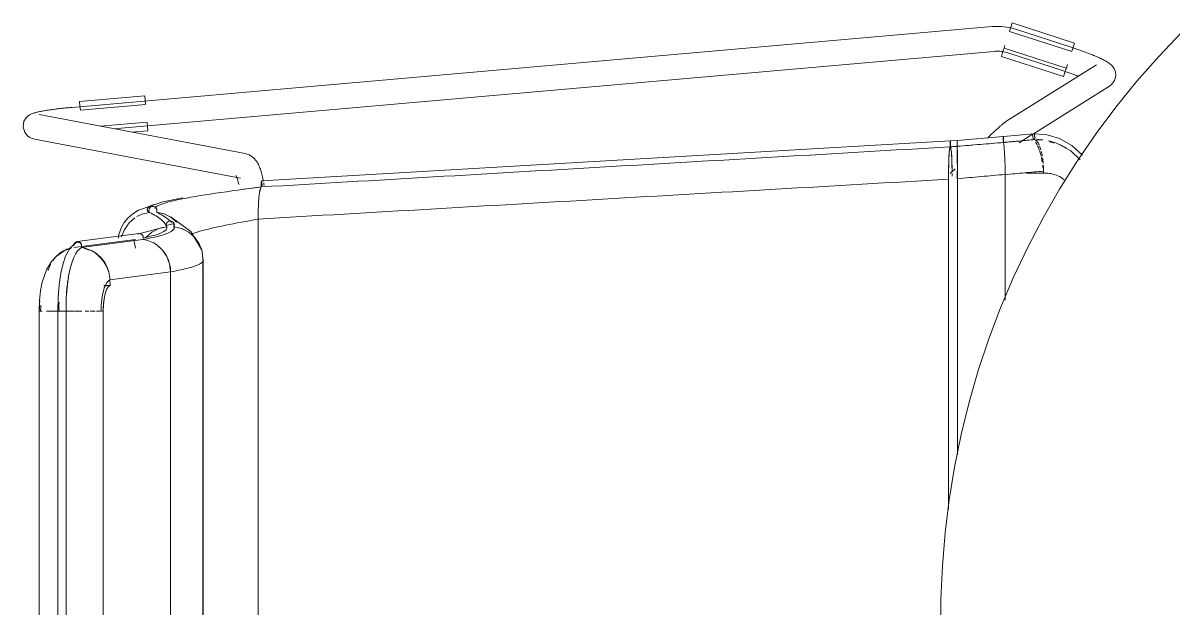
# Model space of a CAD drawing. Header units: millimetres. Extents: x 79795 to 317870, y -36033 to 97293.
# Drawn here: x 176995 to 177549, y 12310 to 12592 of the extents above; entities that cross this region are included whole.
import ezdxf

# ---------------------------------------------------------------- set-up
doc = ezdxf.new("R2010")
doc.units = ezdxf.units.MM
doc.header["$MEASUREMENT"] = 0
doc.layers.add('I-FURN', color=8, linetype='CONTINUOUS', lineweight=9)

msp = doc.modelspace()

# ---------------------------------------------------------------- linework, layer by layer
at = {"layer": 'I-FURN'}
for p, q in [((177470.86, 12589.89), (177471.49, 12591.84)), ((177471.49, 12591.84), (177501.5, 12582.15)), ((177461.81, 12590.12), (177018.49, 12551.18)), ((177461.86, 12590.13), (177461.81, 12590.13)), ((177463, 12590.21), (177461.86, 12590.13)), ((177464.14, 12590.23), (177463, 12590.21)), ((177465.28, 12590.22), (177464.14, 12590.23)), ((177466.42, 12590.16), (177465.28, 12590.22)), ((177467.56, 12590.05), (177466.42, 12590.16)), ((177468.69, 12589.9), (177467.56, 12590.05)), ((177469.82, 12589.7), (177468.69, 12589.9)), ((177470.93, 12589.46), (177469.82, 12589.7)), ((177470.19, 12587.8), (177500.19, 12578.11)), ((177470.22, 12587.91), (177470.86, 12589.89)), ((177472.04, 12589.17), (177470.93, 12589.46)), ((177473.13, 12588.84), (177472.04, 12589.17)), ((177499.94, 12580.13), (177473.13, 12588.84)), ((177553.18, 12587.34), (177542.14, 12575.76)), ((177467.61, 12579.82), (177467.99, 12580.99)), ((177500.4, 12579.98), (177499.94, 12580.13)), ((177500.87, 12580.2), (177500.23, 12578.23)), ((177501.5, 12582.15), (177500.87, 12580.2)), ((177038.36, 12540.88), (177462.86, 12578.17)), ((177462.86, 12578.17), (177463.52, 12578.22)), ((177463.52, 12578.22), (177464.18, 12578.23)), ((177464.18, 12578.23), (177464.84, 12578.23)), ((177464.84, 12578.23), (177465.5, 12578.19)), ((177465.5, 12578.19), (177466.16, 12578.13)), ((177466.16, 12578.13), (177466.82, 12578.04)), ((177466.27, 12575.68), (177466.9, 12577.64)), ((177466.27, 12575.68), (177496.28, 12565.99)), ((177466.82, 12578.04), (177467.47, 12577.93)), ((177466.9, 12577.64), (177467.54, 12579.61)), ((177467.47, 12577.93), (177468.12, 12577.79)), ((177497.59, 12570.04), (177467.58, 12579.73)), ((177468.12, 12577.79), (177468.76, 12577.62)), ((177468.76, 12577.62), (177469.39, 12577.43)), ((177469.39, 12577.43), (177469.42, 12577.42)), ((177469.42, 12577.42), (177496.23, 12568.71)), ((177501.14, 12579.73), (177500.4, 12579.98)), ((177501.87, 12579.49), (177501.14, 12579.73)), ((177502.61, 12579.24), (177501.87, 12579.49)), ((177503.33, 12578.99), (177502.61, 12579.24)), ((177504.06, 12578.73), (177503.33, 12578.99)), ((177504.77, 12578.48), (177504.06, 12578.73)), ((177505.48, 12578.23), (177504.77, 12578.48)), ((177506.18, 12577.97), (177505.48, 12578.23)), ((177506.87, 12577.72), (177506.18, 12577.97)), ((177507.54, 12577.46), (177506.87, 12577.72)), ((177508.21, 12577.21), (177507.54, 12577.46)), ((177508.86, 12576.95), (177508.21, 12577.21)), ((177509.5, 12576.7), (177508.86, 12576.95)), ((177510.13, 12576.45), (177509.5, 12576.7)), ((177510.74, 12576.2), (177510.13, 12576.45)), ((177511.34, 12575.96), (177510.74, 12576.2)), ((177511.91, 12575.71), (177511.34, 12575.96)), ((177512.48, 12575.47), (177511.91, 12575.71)), ((177513.02, 12575.23), (177512.48, 12575.47)), ((177513.55, 12574.99), (177513.02, 12575.23)), ((177514.06, 12574.76), (177513.55, 12574.99)), ((177514.55, 12574.52), (177514.06, 12574.76)), ((177515.02, 12574.29), (177514.55, 12574.52)), ((177542.14, 12575.76), (177531.57, 12563.75)), ((177512.09, 12571.64), (177468.51, 12544.33)), ((177497.55, 12569.92), (177496.91, 12567.95)), ((177497.62, 12570.13), (177498.16, 12571.8)), ((177515.48, 12574.06), (177515.02, 12574.29)), ((177515.92, 12573.83), (177515.48, 12574.06)), ((177516.34, 12573.6), (177515.92, 12573.83)), ((177516.76, 12573.37), (177516.34, 12573.6)), ((177517.16, 12573.14), (177516.76, 12573.37)), ((177517.55, 12572.9), (177517.16, 12573.14)), ((177517.93, 12572.64), (177517.55, 12572.9)), ((177518.32, 12572.36), (177517.93, 12572.64)), ((177518.73, 12572.05), (177518.32, 12572.36)), ((177519.15, 12571.68), (177518.73, 12572.05)), ((177519.62, 12571.22), (177519.15, 12571.68)), ((177520.14, 12570.59), (177519.62, 12571.22)), ((177520.7, 12569.68), (177520.14, 12570.59)), ((177521.23, 12568.29), (177520.7, 12569.68)), ((177496.56, 12568.61), (177496.23, 12568.71)), ((177496.91, 12567.95), (177496.28, 12565.99)), ((177497.25, 12568.38), (177496.56, 12568.61)), ((177497.94, 12568.15), (177497.25, 12568.38)), ((177498.63, 12567.92), (177497.94, 12568.15)), ((177499.31, 12567.68), (177498.63, 12567.92)), ((177499.98, 12567.45), (177499.31, 12567.68)), ((177500.65, 12567.21), (177499.98, 12567.45)), ((177501.3, 12566.98), (177500.65, 12567.21)), ((177501.95, 12566.74), (177501.3, 12566.98)), ((177502.59, 12566.51), (177501.95, 12566.74)), ((177503.21, 12566.27), (177502.59, 12566.51)), ((177519.59, 12562.36), (177520.81, 12564.09)), ((177520.81, 12564.09), (177521.4, 12566.32)), ((177521.4, 12566.32), (177521.23, 12568.29)), ((177531.57, 12563.75), (177521.49, 12551.32)), ((177481.7, 12538.43), (177518.47, 12561.47)), ((177519.59, 12562.36), (177518.47, 12561.47)), ((177022.09, 12553.99), (177053.5, 12556.75)), ((177022.27, 12551.95), (177022.09, 12553.99)), ((177022.46, 12549.76), (177053.88, 12552.52)), ((177053.5, 12556.75), (177053.68, 12554.71)), ((177053.68, 12554.71), (177053.86, 12552.64)), ((176996.33, 12546.21), (176997.24, 12547.06)), ((176997.24, 12547.06), (176997.95, 12547.54)), ((176997.95, 12547.54), (176998.51, 12547.85)), ((176998.51, 12547.85), (176998.98, 12548.06)), ((176998.98, 12548.06), (176999.41, 12548.23)), ((176999.41, 12548.23), (176999.81, 12548.37)), ((176999.81, 12548.37), (177000.21, 12548.5)), ((177000.21, 12548.5), (177000.6, 12548.61)), ((177000.6, 12548.61), (177001.01, 12548.72)), ((177001.01, 12548.72), (177001.42, 12548.82)), ((177001.42, 12548.82), (177001.85, 12548.92)), ((177001.85, 12548.92), (177002.29, 12549.02)), ((177002.29, 12549.02), (177002.75, 12549.12)), ((177101.93, 12528.88), (177002.64, 12547.7)), ((177002.75, 12549.12), (177003.23, 12549.21)), ((177003.23, 12549.21), (177003.72, 12549.31)), ((177003.72, 12549.31), (177004.24, 12549.4)), ((177004.24, 12549.4), (177004.77, 12549.5)), ((177004.77, 12549.5), (177005.32, 12549.59)), ((177005.32, 12549.59), (177005.89, 12549.68)), ((177005.89, 12549.68), (177006.48, 12549.77)), ((177006.48, 12549.77), (177007.08, 12549.87)), ((177007.08, 12549.87), (177007.7, 12549.96)), ((177007.7, 12549.96), (177008.33, 12550.05)), ((177008.33, 12550.05), (177008.98, 12550.13)), ((177008.98, 12550.13), (177009.65, 12550.22)), ((177009.65, 12550.22), (177010.32, 12550.31)), ((177010.32, 12550.31), (177011.01, 12550.4)), ((177011.01, 12550.4), (177011.71, 12550.48)), ((177011.71, 12550.48), (177012.42, 12550.56)), ((177012.42, 12550.56), (177013.13, 12550.64)), ((177013.13, 12550.64), (177013.86, 12550.72)), ((177013.86, 12550.72), (177014.59, 12550.8)), ((177014.59, 12550.8), (177015.33, 12550.88)), ((177015.33, 12550.88), (177016.08, 12550.95)), ((177016.08, 12550.95), (177016.83, 12551.02)), ((177016.83, 12551.02), (177017.58, 12551.09)), ((177017.58, 12551.09), (177018.33, 12551.16)), ((177018.33, 12551.16), (177018.49, 12551.18)), ((177022.45, 12549.88), (177022.27, 12551.95)), ((177521.49, 12551.32), (177511.91, 12538.51)), ((176994.81, 12541.79), (176995.29, 12544.55)), ((176995.64, 12539.04), (176994.81, 12541.79)), ((176995.29, 12544.55), (176996.33, 12546.21)), ((177054.62, 12544.07), (177032.01, 12542.09)), ((177054.63, 12543.95), (177054.81, 12541.88)), ((177054.81, 12541.88), (177054.99, 12539.84)), ((177464.72, 12541.21), (177464.37, 12540.89)), ((177465.06, 12541.51), (177464.72, 12541.21)), ((177465.38, 12541.8), (177465.06, 12541.51)), ((177465.69, 12542.07), (177465.38, 12541.8)), ((177465.99, 12542.33), (177465.69, 12542.07)), ((177466.26, 12542.57), (177465.99, 12542.33)), ((177466.53, 12542.8), (177466.26, 12542.57)), ((177466.78, 12543.01), (177466.53, 12542.8)), ((177467.02, 12543.22), (177466.78, 12543.01)), ((177467.25, 12543.41), (177467.02, 12543.22)), ((177467.48, 12543.59), (177467.25, 12543.41)), ((177467.7, 12543.76), (177467.48, 12543.59)), ((177467.93, 12543.93), (177467.7, 12543.76)), ((177468.19, 12544.12), (177467.93, 12543.93)), ((177468.51, 12544.33), (177468.19, 12544.12)), ((176995.64, 12539.04), (176996.97, 12537.47)), ((176996.97, 12537.47), (176998.05, 12536.72)), ((176998.05, 12536.72), (176998.85, 12536.34)), ((176998.85, 12536.34), (176999.47, 12536.13)), ((176999.47, 12536.13), (176999.99, 12535.99)), ((176999.99, 12535.99), (177000.4, 12535.91)), ((177000.4, 12535.91), (177099.69, 12517.09)), ((177047.09, 12539.15), (177054.99, 12539.84)), ((177467.24, 12537.08), (177445.04, 12535.25)), ((177460.2, 12537.05), (177459.73, 12536.61)), ((177460.67, 12537.48), (177460.2, 12537.05)), ((177461.12, 12537.91), (177460.67, 12537.48)), ((177461.56, 12538.32), (177461.12, 12537.91)), ((177462, 12538.72), (177461.56, 12538.32)), ((177462.42, 12539.12), (177462, 12538.72)), ((177462.84, 12539.5), (177462.42, 12539.12)), ((177463.24, 12539.86), (177462.84, 12539.5)), ((177463.63, 12540.22), (177463.24, 12539.86)), ((177464.01, 12540.56), (177463.63, 12540.22)), ((177464.37, 12540.89), (177464.01, 12540.56)), ((177467.16, 12536.16), (177467.14, 12535.7)), ((177467.14, 12535.7), (177467.16, 12536.15)), ((177467.14, 12535.7), (177467.14, 12535.21)), ((177467.14, 12535.21), (177467.14, 12535.7)), ((177467.17, 12536.54), (177467.16, 12536.16)), ((177467.16, 12536.15), (177467.17, 12536.53)), ((177467.19, 12536.83), (177467.17, 12536.54)), ((177467.17, 12536.53), (177467.19, 12536.83)), ((177467.22, 12537.02), (177467.19, 12536.83)), ((177467.19, 12536.83), (177467.22, 12537.01)), ((177467.24, 12537.08), (177467.22, 12537.02)), ((177467.22, 12537.01), (177467.24, 12537.08)), ((177481.73, 12538.5), (177467.24, 12537.08)), ((177467.27, 12537.01), (177467.24, 12537.08)), ((177467.24, 12537.08), (177467.27, 12537.01)), ((177467.29, 12536.82), (177467.27, 12537.01)), ((177467.31, 12536.53), (177467.29, 12536.82)), ((177467.29, 12536.82), (177467.31, 12536.52)), ((177467.33, 12536.14), (177467.31, 12536.53)), ((177467.31, 12536.52), (177467.33, 12536.14)), ((177467.34, 12535.69), (177467.33, 12536.14)), ((177467.33, 12536.14), (177467.34, 12535.69)), ((177467.35, 12535.2), (177467.34, 12535.69)), ((177467.34, 12535.69), (177467.35, 12535.2)), ((177474.88, 12534.16), (177481.33, 12538.2)), ((177480.84, 12538.38), (177487.75, 12538.1)), ((177487.75, 12538.1), (177494.27, 12536.22)), ((177494.27, 12536.22), (177500.28, 12532.83)), ((177511.91, 12538.51), (177502.86, 12525.32)), ((177441.68, 12534.98), (177109.77, 12515.69)), ((177441.37, 12531.26), (177441.18, 12529.51)), ((177441.58, 12532.14), (177441.37, 12531.26)), ((177441.58, 12533.6), (177441.57, 12533.11)), ((177441.57, 12533.11), (177441.57, 12532.61)), ((177441.57, 12532.61), (177441.58, 12532.14)), ((177441.59, 12534.05), (177441.58, 12533.6)), ((177441.61, 12534.43), (177441.59, 12534.05)), ((177441.63, 12534.73), (177441.61, 12534.43)), ((177441.66, 12534.91), (177441.63, 12534.73)), ((177441.68, 12534.98), (177441.66, 12534.91)), ((177441.68, 12534.98), (177445.04, 12535.25)), ((177441.71, 12534.91), (177441.68, 12534.98)), ((177441.74, 12534.72), (177441.71, 12534.91)), ((177441.76, 12534.43), (177441.74, 12534.72)), ((177441.78, 12534.04), (177441.76, 12534.43)), ((177441.79, 12533.59), (177441.78, 12534.04)), ((177441.78, 12532.14), (177441.79, 12532.61)), ((177441.99, 12531.24), (177441.78, 12532.14)), ((177441.79, 12533.1), (177441.79, 12533.59)), ((177441.79, 12532.61), (177441.79, 12533.1)), ((177442.18, 12529.48), (177441.99, 12531.24)), ((177445.01, 12529.76), (177445.02, 12531.51)), ((177445.02, 12531.51), (177445.01, 12529.76)), ((177445.03, 12533.86), (177445.04, 12534.32)), ((177445.04, 12534.32), (177445.03, 12533.87)), ((177445.03, 12533.87), (177445.03, 12533.38)), ((177445.03, 12533.37), (177445.03, 12533.86)), ((177445.03, 12533.38), (177445.03, 12532.88)), ((177445.03, 12532.88), (177445.03, 12533.37)), ((177445.04, 12532.41), (177445.03, 12532.88)), ((177445.03, 12532.88), (177445.04, 12532.41)), ((177445.04, 12535.18), (177445.04, 12535.25)), ((177445.04, 12535.25), (177445.04, 12535.18)), ((177445.04, 12535.19), (177445.04, 12535.25)), ((177445.04, 12535.25), (177445.04, 12535.19)), ((177445.04, 12534.32), (177445.04, 12534.7)), ((177445.04, 12534.7), (177445.04, 12534.32)), ((177445.05, 12535), (177445.05, 12534.7)), ((177445.05, 12534.71), (177445.05, 12535)), ((177445.05, 12534.33), (177445.05, 12534.71)), ((177445.05, 12534.7), (177445.05, 12534.32)), ((177445.05, 12533.87), (177445.05, 12534.33)), ((177445.05, 12534.32), (177445.05, 12533.87)), ((177445.05, 12533.87), (177445.05, 12533.38)), ((177445.05, 12533.38), (177445.05, 12533.87)), ((177445.05, 12533.38), (177445.05, 12532.88)), ((177445.05, 12532.89), (177445.05, 12533.38)), ((177445.05, 12532.42), (177445.05, 12532.89)), ((177445.05, 12532.88), (177445.05, 12532.41)), ((177445.06, 12531.53), (177445.05, 12532.42)), ((177445.05, 12532.41), (177445.06, 12531.53)), ((177445.06, 12531.53), (177445.08, 12529.78)), ((177445.08, 12529.78), (177445.06, 12531.53)), ((177467.14, 12534.72), (177467.15, 12534.24)), ((177467.15, 12534.24), (177467.14, 12534.71)), ((177467.34, 12534.7), (177467.35, 12535.2)), ((177467.35, 12535.2), (177467.34, 12534.7)), ((177467.34, 12534.23), (177467.34, 12534.7)), ((177467.34, 12534.7), (177467.34, 12534.23)), ((177467.53, 12533.34), (177467.34, 12534.23)), ((177467.34, 12534.23), (177467.53, 12533.34)), ((177467.71, 12531.6), (177467.53, 12533.34)), ((177467.53, 12533.34), (177467.71, 12531.62)), ((177467.71, 12531.61), (177467.86, 12529.17)), ((177467.86, 12529.13), (177467.71, 12531.6)), ((177493.87, 12533.51), (177499.7, 12530.15)), ((177499.7, 12530.15), (177504.21, 12525.84)), ((177500.28, 12532.83), (177505.43, 12528.09)), ((177101.93, 12528.88), (177102.91, 12528.62)), ((177102.91, 12528.62), (177103.81, 12528.26)), ((177103.81, 12528.26), (177104.6, 12527.82)), ((177104.6, 12527.82), (177105.29, 12527.34)), ((177105.29, 12527.34), (177105.88, 12526.83)), ((177105.88, 12526.83), (177106.4, 12526.31)), ((177106.4, 12526.31), (177106.86, 12525.78)), ((177106.86, 12525.78), (177107.26, 12525.25)), ((177107.26, 12525.25), (177107.62, 12524.71)), ((177107.62, 12524.71), (177107.94, 12524.17)), ((177441.02, 12527), (177440.89, 12523.87)), ((177441.18, 12529.51), (177441.02, 12527)), ((177442.35, 12526.99), (177442.18, 12529.48)), ((177442.47, 12523.87), (177442.35, 12526.99)), ((177444.99, 12527.26), (177445.01, 12529.76)), ((177445.01, 12529.76), (177444.99, 12527.26)), ((177444.99, 12524.14), (177444.99, 12527.26)), ((177444.99, 12527.26), (177444.99, 12524.14)), ((177445.08, 12529.78), (177445.09, 12527.28)), ((177445.09, 12527.28), (177445.08, 12529.78)), ((177445.1, 12524.15), (177445.09, 12527.28)), ((177445.09, 12527.27), (177445.1, 12524.15)), ((177467.97, 12526.03), (177467.86, 12529.13)), ((177467.86, 12529.13), (177467.97, 12526.09)), ((177468.05, 12522.59), (177467.97, 12526.03)), ((177467.97, 12526.03), (177468.05, 12522.59)), ((177502.86, 12525.32), (177494.34, 12511.77)), ((177107.94, 12524.17), (177108.23, 12523.64)), ((177108.23, 12523.64), (177108.5, 12523.08)), ((177108.5, 12523.08), (177108.75, 12522.52)), ((177108.75, 12522.52), (177108.99, 12521.95)), ((177108.99, 12521.95), (177109.21, 12521.37)), ((177109.21, 12521.37), (177109.42, 12520.78)), ((177109.42, 12520.78), (177109.61, 12520.17)), ((177109.61, 12520.17), (177109.79, 12519.56)), ((177109.79, 12519.56), (177109.96, 12518.93)), ((177440.82, 12520.31), (177440.79, 12516.53)), ((177440.89, 12523.87), (177440.82, 12520.31)), ((177443.96, 12521.49), (177441.67, 12519.28)), ((177442.55, 12520.32), (177442.47, 12523.87)), ((177442.57, 12518.06), (177442.56, 12519.3)), ((177444.98, 12516.8), (177444.98, 12520.58)), ((177444.98, 12520.58), (177444.98, 12516.8)), ((177445.1, 12520.58), (177445.1, 12524.15)), ((177445.1, 12524.14), (177445.1, 12520.58)), ((177445.1, 12520.58), (177445.11, 12516.79)), ((177445.11, 12516.79), (177445.1, 12520.58)), ((177468.05, 12522.5), (177468.07, 12518.85)), ((177468.07, 12518.73), (177468.05, 12522.49)), ((177487.87, 12519.44), (177478.11, 12519.44)), ((177486.63, 12520.43), (177486.63, 12519.38)), ((177097.46, 12518.31), (177097.48, 12518.29)), ((177097.48, 12518.29), (177097.52, 12518.21)), ((177097.52, 12518.21), (177097.57, 12518.13)), ((177097.57, 12518.13), (177097.64, 12517.97)), ((177097.64, 12517.97), (177097.73, 12517.78)), ((177097.73, 12517.78), (177097.83, 12517.55)), ((177097.83, 12517.55), (177097.93, 12517.28)), ((177097.93, 12517.28), (177098.03, 12516.98)), ((177098.03, 12516.98), (177098.14, 12516.64)), ((177098.14, 12516.64), (177098.25, 12516.27)), ((177098.25, 12516.27), (177098.36, 12515.88)), ((177098.36, 12515.88), (177098.46, 12515.46)), ((177098.46, 12515.46), (177098.57, 12515.01)), ((177098.57, 12515.01), (177098.67, 12514.54)), ((177098.67, 12514.54), (177098.77, 12514.05)), ((177109.56, 12513.79), (177109.57, 12514.29)), ((177109.57, 12514.28), (177109.56, 12513.79)), ((177109.56, 12513.79), (177109.57, 12513.29)), ((177109.57, 12513.3), (177109.56, 12513.79)), ((177109.59, 12514.74), (177109.57, 12514.28)), ((177109.57, 12514.29), (177109.59, 12514.74)), ((177109.59, 12514.74), (177109.63, 12515.13)), ((177109.63, 12515.12), (177109.59, 12514.74)), ((177109.63, 12515.13), (177109.67, 12515.43)), ((177109.67, 12515.42), (177109.63, 12515.12)), ((177109.72, 12515.62), (177109.67, 12515.42)), ((177109.67, 12515.43), (177109.72, 12515.62)), ((177109.77, 12515.69), (177109.72, 12515.62)), ((177109.72, 12515.62), (177109.77, 12515.69)), ((177109.83, 12515.63), (177109.77, 12515.69)), ((177109.77, 12515.69), (177109.83, 12515.63)), ((177109.88, 12515.44), (177109.83, 12515.63)), ((177109.83, 12515.63), (177109.88, 12515.45)), ((177109.88, 12515.45), (177109.92, 12515.16)), ((177109.92, 12515.15), (177109.88, 12515.44)), ((177109.92, 12515.16), (177109.96, 12514.78)), ((177109.96, 12514.77), (177109.92, 12515.15)), ((177109.96, 12518.93), (177110.13, 12518.28)), ((177109.96, 12514.78), (177109.98, 12514.33)), ((177109.98, 12514.32), (177109.96, 12514.77)), ((177109.98, 12514.33), (177109.99, 12513.83)), ((177109.99, 12513.83), (177109.98, 12514.32)), ((177109.98, 12513.33), (177109.99, 12513.83)), ((177109.99, 12513.83), (177109.99, 12513.33)), ((177110.13, 12518.28), (177110.28, 12517.63)), ((177110.28, 12517.63), (177110.42, 12516.96)), ((177110.42, 12516.96), (177110.56, 12516.28)), ((177110.56, 12516.28), (177110.68, 12515.59)), ((177110.8, 12514.88), (177110.91, 12514.17)), ((177110.91, 12514.17), (177111.01, 12513.44)), ((177440.79, 12516.53), (177440.79, 12357.43)), ((177440.79, 12357.43), (177440.79, 12516.53)), ((177445.11, 12516.79), (177445.11, 12383.79)), ((177445.11, 12383.79), (177445.11, 12516.79)), ((177468.07, 12458.25), (177468.07, 12518.73)), ((177468.07, 12518.73), (177468.07, 12458.25)), ((177108.51, 12507.71), (177108.82, 12510.18)), ((177108.82, 12510.17), (177108.51, 12507.68)), ((177109.18, 12511.92), (177108.82, 12510.17)), ((177108.82, 12510.18), (177109.19, 12511.92)), ((177109.59, 12512.82), (177109.18, 12511.92)), ((177109.19, 12511.92), (177109.59, 12512.82)), ((177109.59, 12512.82), (177109.57, 12513.3)), ((177109.57, 12513.29), (177109.59, 12512.82)), ((177494.34, 12511.77), (177486.37, 12497.9)), ((177062.2, 12505.68), (177050.48, 12501.69)), ((177055.75, 12502.5), (177055.56, 12502.04)), ((177055.56, 12502.04), (177055.75, 12502.49)), ((177055.75, 12502.49), (177056.06, 12502.88)), ((177056.06, 12502.88), (177055.75, 12502.5)), ((177056.06, 12502.88), (177056.45, 12503.18)), ((177056.45, 12503.18), (177056.06, 12502.88)), ((177056.45, 12503.18), (177056.91, 12503.38)), ((177056.91, 12503.38), (177056.45, 12503.18)), ((177056.91, 12503.38), (177057.39, 12503.45)), ((177057.39, 12503.45), (177056.91, 12503.38)), ((177057.39, 12503.45), (177057.88, 12503.39)), ((177057.88, 12503.39), (177057.39, 12503.45)), ((177057.88, 12503.39), (177058.34, 12503.21)), ((177058.34, 12503.21), (177057.88, 12503.39)), ((177058.34, 12503.21), (177058.74, 12502.92)), ((177058.74, 12502.92), (177058.34, 12503.21)), ((177058.74, 12502.92), (177059.06, 12502.54)), ((177059.06, 12502.54), (177058.74, 12502.92)), ((177059.06, 12502.54), (177059.26, 12502.09)), ((177059.27, 12502.09), (177059.06, 12502.54)), ((177071.86, 12507.58), (177062.2, 12505.68)), ((177108.27, 12504.58), (177108.11, 12501.04)), ((177108.12, 12501.11), (177108.27, 12504.58)), ((177108.51, 12507.68), (177108.27, 12504.58)), ((177108.27, 12504.63), (177108.51, 12507.68)), ((177045.41, 12497.88), (177043.64, 12495.72)), ((177047.66, 12499.88), (177045.41, 12497.88)), ((177048.74, 12497.93), (177045.91, 12495.45)), ((177050.48, 12501.69), (177047.66, 12499.88)), ((177052.06, 12499.67), (177049.64, 12498.51)), ((177055.69, 12500.58), (177052.06, 12499.67)), ((177055.48, 12501.54), (177055.56, 12502.04)), ((177055.56, 12502.04), (177055.48, 12501.55)), ((177055.48, 12501.55), (177055.52, 12501.05)), ((177055.52, 12501.05), (177055.48, 12501.54)), ((177055.69, 12500.58), (177055.52, 12501.05)), ((177055.52, 12501.05), (177055.69, 12500.58)), ((177059.32, 12501.1), (177059.17, 12500.63)), ((177059.17, 12500.63), (177059.33, 12501.1)), ((177059.17, 12500.63), (177062.79, 12499.84)), ((177062.79, 12499.84), (177059.17, 12500.63)), ((177059.26, 12502.09), (177059.35, 12501.6)), ((177059.36, 12501.6), (177059.27, 12502.09)), ((177059.35, 12501.6), (177059.32, 12501.1)), ((177059.33, 12501.1), (177059.36, 12501.6)), ((177062.79, 12499.84), (177066.11, 12498.19)), ((177066.11, 12498.2), (177062.79, 12499.84)), ((177066.19, 12498.25), (177064.44, 12499.14)), ((177068.95, 12495.8), (177066.11, 12498.2)), ((177066.11, 12498.19), (177068.95, 12495.8)), ((177075.73, 12491.27), (177066.19, 12498.25)), ((177108.11, 12501.04), (177108.06, 12497.27)), ((177108.06, 12497.35), (177108.12, 12501.04)), ((177108.06, 12497.27), (177108.06, 12113.87)), ((177108.06, 12113.87), (177108.06, 12497.27)), ((177486.37, 12497.9), (177478.96, 12483.72)), ((177042.29, 12493.44), (177041, 12489.84)), ((177043.64, 12495.72), (177042.29, 12493.44)), ((177043.74, 12492.37), (177042.34, 12488.85)), ((177045.91, 12495.45), (177043.74, 12492.37)), ((177050.59, 12490.29), (177062.21, 12493.26)), ((177060.34, 12492.73), (177056.95, 12490.97)), ((177064.06, 12493.62), (177060.34, 12492.73)), ((177062.21, 12493.26), (177064.08, 12493.59)), ((177067.66, 12495.13), (177063.77, 12494.3)), ((177063.94, 12495.08), (177063.86, 12494.59)), ((177063.86, 12494.58), (177063.94, 12495.07)), ((177063.86, 12494.59), (177063.89, 12494.09)), ((177063.9, 12494.09), (177063.86, 12494.58)), ((177063.89, 12494.09), (177064.06, 12493.62)), ((177064.06, 12493.62), (177063.9, 12494.09)), ((177064.14, 12495.53), (177063.94, 12495.08)), ((177063.94, 12495.07), (177064.14, 12495.52)), ((177064.14, 12495.52), (177064.46, 12495.91)), ((177064.46, 12495.91), (177064.14, 12495.53)), ((177064.46, 12495.91), (177064.86, 12496.2)), ((177064.86, 12496.2), (177064.46, 12495.91)), ((177064.86, 12496.2), (177065.32, 12496.39)), ((177065.32, 12496.39), (177064.86, 12496.2)), ((177065.32, 12496.39), (177065.81, 12496.46)), ((177065.81, 12496.46), (177065.32, 12496.39)), ((177065.81, 12496.46), (177066.3, 12496.39)), ((177066.3, 12496.39), (177065.81, 12496.46)), ((177066.3, 12496.39), (177066.76, 12496.2)), ((177066.76, 12496.2), (177066.3, 12496.39)), ((177066.76, 12496.2), (177067.16, 12495.91)), ((177067.17, 12495.91), (177066.76, 12496.2)), ((177067.16, 12495.91), (177067.48, 12495.52)), ((177067.48, 12495.53), (177067.17, 12495.91)), ((177067.68, 12495.08), (177067.48, 12495.53)), ((177067.48, 12495.52), (177067.68, 12495.07)), ((177067.58, 12492.55), (177067.53, 12495.43)), ((177067.72, 12494.09), (177067.56, 12493.62)), ((177067.56, 12493.62), (177067.73, 12494.09)), ((177071.28, 12492.73), (177067.56, 12493.62)), ((177067.76, 12494.59), (177067.68, 12495.08)), ((177067.68, 12495.07), (177067.76, 12494.58)), ((177067.76, 12494.58), (177067.72, 12494.09)), ((177067.73, 12494.09), (177067.76, 12494.59)), ((177071.27, 12492.72), (177074.67, 12490.97)), ((177074.67, 12490.97), (177071.28, 12492.73)), ((177017.5, 12483.55), (177020.4, 12486.1)), ((177049.03, 12487.46), (177019.34, 12483.61)), ((177050.67, 12490.31), (177020.9, 12486.45)), ((177022.88, 12483.63), (177052.58, 12487.48)), ((177041, 12489.84), (177040.77, 12488.07)), ((177048.25, 12487.33), (177049.05, 12483.26)), ((177050.44, 12490.26), (177050, 12490.07)), ((177050.91, 12490.32), (177050.44, 12490.26)), ((177051.38, 12490.25), (177050.91, 12490.32)), ((177051.82, 12490.07), (177051.38, 12490.25)), ((177052.2, 12489.77), (177051.82, 12490.07)), ((177052.5, 12489.39), (177052.2, 12489.77)), ((177052.69, 12488.94), (177052.5, 12489.39)), ((177052.77, 12488.44), (177052.69, 12488.94)), ((177052.74, 12487.95), (177052.77, 12488.44)), ((177056.95, 12490.97), (177054.07, 12488.46)), ((177074.67, 12490.97), (177077.54, 12488.46)), ((177077.55, 12488.46), (177074.67, 12490.97)), ((177080.84, 12482.62), (177075.73, 12491.27)), ((177077.54, 12488.46), (177079.71, 12485.32)), ((177079.72, 12485.33), (177077.55, 12488.46)), ((177010.81, 12479.29), (177014.71, 12481.97)), ((177014.71, 12481.97), (177014.9, 12482.07)), ((177015.31, 12479.43), (177017.5, 12483.55)), ((177020.53, 12483.77), (177025.3, 12484.38)), ((177062.08, 12482.36), (177059.34, 12484.85)), ((177064.16, 12479.25), (177062.08, 12482.36)), ((177080.91, 12482.47), (177079.54, 12485.64)), ((177079.71, 12485.32), (177081.08, 12481.76)), ((177081.08, 12481.76), (177079.72, 12485.33)), ((177081.71, 12477.43), (177080.91, 12482.47)), ((177081.08, 12481.76), (177081.55, 12477.97)), ((177081.55, 12477.97), (177081.08, 12481.76)), ((177478.96, 12483.72), (177472.12, 12469.26)), ((177006.12, 12472.94), (177008.52, 12476.82)), ((177008.52, 12476.82), (177010.81, 12479.29)), ((177013.05, 12471.28), (177014.15, 12475.97)), ((177014.15, 12475.97), (177015.31, 12479.43)), ((177018.85, 12477.67), (177017.76, 12474.23)), ((177065.48, 12475.7), (177064.16, 12479.25)), ((177065.96, 12471.93), (177065.48, 12475.7)), ((177081.55, 12477.97), (177081.55, 12133.18)), ((177081.55, 12133.18), (177081.55, 12477.97)), ((177081.71, 12438.52), (177081.71, 12477.43)), ((177004, 12466.89), (177006.12, 12472.94)), ((177012.21, 12465.66), (177013.05, 12471.28)), ((177016.79, 12469.8), (177016.2, 12465.79)), ((177017.76, 12474.23), (177016.79, 12469.8)), ((177036.68, 12468.07), (177065.96, 12471.93)), ((177065.96, 12471.93), (177065.96, 12139.22)), ((177065.96, 12139.22), (177065.96, 12471.93)), ((177472.12, 12469.26), (177465.86, 12454.53)), ((177003.21, 12462.85), (177004, 12466.89)), ((177011.72, 12459.54), (177012.21, 12465.66)), ((177016.2, 12465.79), (177015.67, 12459.23)), ((177036.75, 12465.35), (177033.74, 12465.35)), ((177035.1, 12463.36), (177035.89, 12464.72)), ((177035.89, 12464.72), (177036.75, 12465.35)), ((177036.75, 12465.35), (177036.68, 12468.07)), ((177002.7, 12458.03), (177003.21, 12462.85)), ((177011.63, 12453), (177011.72, 12459.54)), ((177015.67, 12459.23), (177015.59, 12453)), ((177033.6, 12456.04), (177033.92, 12458.89)), ((177033.92, 12458.89), (177034.43, 12461.38)), ((177034.43, 12461.38), (177035.1, 12463.36)), ((177002.59, 12453), (177002.7, 12458.03)), ((177002.76, 12453), (177002.59, 12453)), ((177002.59, 12453), (177002.59, 12158.15)), ((177002.61, 12453), (177004.08, 12453)), ((177006.11, 12453), (177008.69, 12453)), ((177011.87, 12453), (177008.84, 12453)), ((177008.86, 12453), (177011.87, 12453)), ((177011.7, 12453), (177011.63, 12453)), ((177011.63, 12453), (177011.63, 12158.15)), ((177011.63, 12453), (177015.58, 12453)), ((177011.89, 12453), (177011.7, 12453)), ((177012.2, 12453), (177011.89, 12453)), ((177012.59, 12453), (177012.2, 12453)), ((177013.04, 12453), (177012.59, 12453)), ((177013.53, 12453), (177013.04, 12453)), ((177014.03, 12453), (177013.53, 12453)), ((177014.51, 12453), (177014.03, 12453)), ((177014.92, 12453), (177014.51, 12453)), ((177015.25, 12453), (177014.92, 12453)), ((177015.48, 12453), (177015.25, 12453)), ((177015.58, 12453), (177015.48, 12453)), ((177019.37, 12453), (177015.56, 12453)), ((177015.56, 12453), (177019.37, 12453)), ((177015.59, 12158.15), (177015.59, 12453)), ((177019.57, 12453), (177023.12, 12453)), ((177024.75, 12453), (177026.59, 12453)), ((177027.11, 12453), (177029.58, 12453)), ((177030.16, 12453), (177031.9, 12453)), ((177033.43, 12453), (177033.43, 12158.15)), ((177033.49, 12453), (177033.6, 12456.04)), ((177033.49, 12158.15), (177033.49, 12453)), ((177465.86, 12454.53), (177460.2, 12439.57)), ((177081.71, 12133.72), (177081.71, 12438.52)), ((177460.2, 12439.57), (177455.15, 12424.39)), ((177455.15, 12424.39), (177450.7, 12409.02)), ((177450.7, 12409.02), (177446.87, 12393.49)), ((177446.87, 12393.49), (177443.67, 12377.81)), ((177443.67, 12377.81), (177441.1, 12362.02)), ((177441.1, 12362.02), (177439.16, 12346.14)), ((177439.16, 12346.14), (177437.85, 12330.2)), ((177437.85, 12330.2), (177437.19, 12314.21)), ((177437.19, 12314.21), (177437.09, 12305.57))]:
    msp.add_line(p, q, dxfattribs=at)
for centre, major_axis, ratio, start_param, end_param in [((177050.9, 12488.36), (0, 1.96), 0.955139, 4.501447, 6.790779), ((177050.89, 12471.8), (0, 15.78), 0.955139, 5.929149, 6.170649), ((177050.89, 12471.8), (0, 15.78), 0.955139, 5.687432, 5.928979), ((177050.89, 12471.8), (0, 15.78), 0.955139, 4.720632, 5.68731), ((177006.87, 12453), (0, 12.4), 0.287441, 1.332781, 1.570796), ((177018.34, 12453), (-15.75, 0), 0.000004, 3.431839, 3.614078)]:
    msp.add_ellipse(centre, major_axis=major_axis, ratio=ratio, start_param=start_param, end_param=end_param, dxfattribs=at)
for points in [[(177482.29, 12535.67), (177479.85, 12535.43), (177474.9, 12534.95), (177469.86, 12534.47), (177467.34, 12534.23)], [(177482.29, 12535.67), (177482.68, 12535.52), (177483.43, 12534.96), (177484.13, 12533.81), (177484.46, 12533.12)], [(177109.59, 12512.82), (177164.82, 12516.04), (177275.42, 12522.48), (177386.18, 12528.92), (177441.58, 12532.14)], [(177445.05, 12532.41), (177444.47, 12532.37), (177443.32, 12532.28), (177442.16, 12532.19), (177441.58, 12532.15)], [(177445.04, 12532.41), (177444.49, 12532.36), (177443.41, 12532.27), (177442.32, 12532.18), (177441.78, 12532.14)], [(177445.05, 12532.42), (177448.77, 12532.72), (177456.2, 12533.32), (177463.63, 12533.93), (177467.34, 12534.23)], [(177451.36, 12532.93), (177451.77, 12532.97), (177452.18, 12533), (177452.59, 12533.04)], [(177456.2, 12533.33), (177459.85, 12533.64), (177463.5, 12533.94), (177467.15, 12534.24)], [(177474.23, 12534.95), (177471.89, 12534.71), (177469.52, 12534.48), (177467.15, 12534.24)], [(177483.6, 12533.08), (177483.29, 12533.72), (177482.97, 12534.12), (177482.65, 12534.45)], [(177485.07, 12535.52), (177484.42, 12535.58), (177483.77, 12535.59), (177483.12, 12535.58)], [(177484.57, 12530.66), (177484.3, 12531.47), (177484.01, 12532.28), (177483.72, 12532.84)], [(177483.82, 12535.63), (177484.65, 12535.62), (177485.47, 12535.58), (177486.29, 12535.5)], [(177484.66, 12532.67), (177484.91, 12532.08), (177485.14, 12531.42), (177485.34, 12530.69)], [(177485.41, 12527.62), (177485.2, 12528.54), (177484.96, 12529.49), (177484.72, 12530.33)], [(177491.69, 12534), (177490.98, 12534.26), (177490.26, 12534.45), (177489.52, 12534.57)], [(177485.53, 12530.02), (177485.71, 12529.28), (177485.87, 12528.47), (177486.02, 12527.64)], [(177485.94, 12524.96), (177485.83, 12525.65), (177485.7, 12526.3), (177485.56, 12526.96)], [(177486.16, 12526.79), (177486.28, 12525.94), (177486.4, 12525.06), (177486.46, 12524.15)], [(177442.56, 12519.3), (177442.57, 12518.89), (177442.57, 12518.48), (177442.57, 12518.06)], [(177486.63, 12520.43), (177483.6, 12520.17), (177477.46, 12519.63), (177471.21, 12519.04), (177468.07, 12518.73)], [(177486.39, 12521.84), (177486.34, 12522.32), (177486.27, 12522.79), (177486.21, 12523.26)], [(177486.53, 12523.23), (177486.58, 12522.31), (177486.62, 12521.38), (177486.63, 12520.43)], [(177486.63, 12519.38), (177487.28, 12519.44), (177487.94, 12519.46), (177488.6, 12519.43)], [(177445.11, 12516.79), (177448.94, 12517.13), (177452.77, 12517.48), (177456.6, 12517.82)], [(177456.6, 12517.82), (177460.43, 12518.17), (177464.25, 12518.51), (177468.07, 12518.85)], [(177109.57, 12512.81), (177106.51, 12512.42), (177103.42, 12512.03), (177100.37, 12511.65)], [(177067.56, 12493.62), (177068.11, 12492.59), (177066.14, 12490.55), (177058.08, 12488.5), (177052.58, 12487.48)], [(177015.56, 12453), (177015.52, 12455.35), (177015.59, 12460), (177016.22, 12466.86), (177017.33, 12473), (177018.86, 12478.07), (177020.75, 12481.77), (177022.16, 12483.08), (177022.89, 12483.43)], [(177016, 12482.55), (177016.63, 12482.79), (177017.28, 12482.95), (177017.94, 12483.09)], [(177036.68, 12468.07), (177036.64, 12469.36), (177036.28, 12471.87), (177034.87, 12475.47), (177032.67, 12478.61), (177029.84, 12481.14), (177026.5, 12482.9), (177024.12, 12483.49), (177022.88, 12483.63)], [(177023.06, 12484.39), (177023.07, 12484.23), (177023.07, 12484.06), (177023.03, 12483.9)], [(177024.4, 12483.17), (177025.78, 12482.86), (177027.15, 12482.36), (177028.41, 12481.66)], [(177008.07, 12475.39), (177007.64, 12474.5), (177007.24, 12473.57), (177007, 12472.61)], [(177081.71, 12477.43), (177081.71, 12477.61), (177081.65, 12477.79), (177081.55, 12477.97)], [(177032.36, 12453), (177032.42, 12456.79), (177033.39, 12464.18), (177035.55, 12467.57), (177036.67, 12467.82)], [(177034.38, 12461.38), (177033.83, 12459.33), (177033.55, 12456.61), (177033.45, 12453.84)], [(177002.68, 12453), (177002.67, 12454.71), (177002.75, 12456.39), (177002.9, 12457.97)], [(177012.16, 12453), (177012.13, 12454.43), (177012.14, 12455.85), (177012.17, 12457.26)]]:
    msp.add_open_spline(points, degree=3, dxfattribs=at)
for points, knots in [([(177481.56, 12535.57), (177481.57, 12535.79), (177481.56, 12536.27), (177481.48, 12537.03), (177481.32, 12537.69), (177481.15, 12538.13), (177481.03, 12538.28), (177480.99, 12538.32)], [-1, -1, -1, -1, -0.90625, -0.8125, -0.71875, -0.625, -0.5625, -0.5625, -0.5625, -0.5625]), ([(177481.88, 12538.45), (177481.91, 12538.44), (177481.95, 12538.39), (177482.03, 12538.29), (177482.13, 12538.09), (177482.23, 12537.77), (177482.31, 12537.38), (177482.34, 12537.02), (177482.36, 12536.65), (177482.35, 12536.2), (177482.32, 12535.85), (177482.29, 12535.67)], [0.5555556, 0.5555556, 0.5555556, 0.5555556, 0.5833333, 0.6180556, 0.6527778, 0.7222222, 0.7916667, 0.8263889, 0.8611111, 0.9305556, 1, 1, 1, 1]), ([(177440.79, 12516.53), (177440.79, 12517.8), (177440.81, 12520.35), (177440.89, 12523.95), (177441.01, 12527.12), (177441.23, 12530.48), (177441.44, 12531.87), (177441.58, 12532.15)], [-1, -1, -1, -1, -0.833333, -0.666667, -0.5, -0.333333, 0, 0, 0, 0]), ([(177441.58, 12532.15), (177441.58, 12532.37), (177441.57, 12532.86), (177441.57, 12533.49), (177441.58, 12533.95), (177441.6, 12534.37), (177441.63, 12534.82), (177441.66, 12534.98), (177441.68, 12534.98)], [-1, -1, -1, -1, -0.90625, -0.8125, -0.765625, -0.71875, -0.625, -0.501507, -0.501507, -0.501507, -0.501507]), ([(177441.68, 12534.98), (177441.7, 12534.98), (177441.73, 12534.84), (177441.76, 12534.45), (177441.78, 12534.06), (177441.79, 12533.6), (177441.8, 12533.11), (177441.79, 12532.6), (177441.79, 12532.29), (177441.78, 12532.14)], [-0.5, -0.5, -0.5, -0.5, -0.375, -0.3125, -0.25, -0.1875, -0.125, -0.0625, 0, 0, 0, 0]), ([(177441.78, 12532.14), (177441.93, 12531.85), (177442.14, 12530.46), (177442.35, 12527.1), (177442.48, 12523.95), (177442.53, 12521.55), (177442.55, 12520.32)], [-1, -1, -1, -1, -0.6666667, -0.5, -0.3333333, -0.1666667, -0.1666667, -0.1666667, -0.1666667]), ([(177488.97, 12535.06), (177491.05, 12534.62), (177494.01, 12533.65), (177496.68, 12532.09), (177497.48, 12531.56)], [-0.8210019, -0.8210019, -0.8210019, -0.8210019, -0.6666667, -0.5975811, -0.5975811, -0.5975811, -0.5975811]), ([(177486.63, 12519.38), (177489.01, 12519.6), (177492.61, 12518.97), (177495.61, 12517.04), (177496.52, 12516.28)], [0, 0, 0, 0, 0.3333333, 0.5, 0.5, 0.5, 0.5]), ([(177108.06, 12497.35), (177163.42, 12500.55), (177274.26, 12506.94), (177385.26, 12513.33), (177440.79, 12516.53)], [0, 0, 0, 0, 0.5, 0.9999994, 0.9999994, 0.9999994, 0.9999994]), ([(177109.59, 12512.82), (177102.04, 12511.81), (177086.82, 12509.77), (177068.39, 12506.72), (177060.09, 12504.29), (177058.49, 12502.86), (177058.29, 12502.46)], [0, 0, 0, 0, 0.25, 0.5, 0.75, 0.8499412, 0.8499412, 0.8499412, 0.8499412]), ([(177058.11, 12504.43), (177057.39, 12504.17), (177054.36, 12502.88), (177054.13, 12501.6), (177055.69, 12500.58)], [0.6866019, 0.6866019, 0.6866019, 0.6866019, 0.75, 1, 1, 1, 1]), ([(177055.69, 12500.58), (177058.09, 12499.42), (177061.52, 12497.32), (177063.3, 12495.23), (177063.77, 12494.3)], [0, 0, 0, 0, 0.5, 0.9025379, 0.9025379, 0.9025379, 0.9025379]), ([(177059.17, 12500.63), (177061.58, 12499.46), (177064.24, 12497.83), (177065.91, 12496.21), (177066.3, 12495.75)], [0, 0, 0, 0, 0.5, 0.696307, 0.696307, 0.696307, 0.696307]), ([(177075.78, 12489.98), (177076.93, 12490.46), (177081.18, 12491.92), (177091.89, 12494.35), (177102.67, 12496.3), (177108.06, 12497.27)], [0.375, 0.375, 0.375, 0.375, 0.5, 0.75, 1, 1, 1, 1]), ([(177064.06, 12493.62), (177064.6, 12492.59), (177062.87, 12490.78), (177056.39, 12488.96), (177052.67, 12488.17)], [0, 0, 0, 0, 0.5, 0.8877852, 0.8877852, 0.8877852, 0.8877852]), ([(177022.88, 12483.63), (177022.94, 12483.78), (177023.01, 12483.99), (177023.05, 12484.27), (177023.06, 12484.56), (177023.03, 12484.85), (177022.94, 12485.14), (177022.83, 12485.41), (177022.63, 12485.73), (177022.33, 12486.05), (177021.96, 12486.28), (177021.6, 12486.42), (177021.29, 12486.46), (177021.02, 12486.47), (177020.75, 12486.44), (177020.51, 12486.36), (177020.26, 12486.25), (177019.96, 12486.06), (177019.65, 12485.73), (177019.43, 12485.34), (177019.33, 12484.98), (177019.3, 12484.72), (177019.29, 12484.56), (177019.3, 12484.49)], [0, 0, 0, 0, 0.0555556, 0.0833333, 0.1111111, 0.1666667, 0.1944444, 0.2222222, 0.2777778, 0.3333333, 0.3888889, 0.4444444, 0.4791667, 0.5138889, 0.5486111, 0.5833333, 0.6180556, 0.6527778, 0.7222222, 0.7916667, 0.8263889, 0.8611111, 0.8888889, 0.8888889, 0.8888889, 0.8888889]), ([(177019.31, 12484.39), (177019.31, 12484.56), (177019.35, 12484.85), (177019.5, 12485.23), (177019.75, 12485.65), (177020.28, 12486.1), (177021.14, 12486.36), (177021.93, 12486.13), (177022.46, 12485.73), (177022.78, 12485.35), (177022.92, 12485.04), (177022.97, 12484.88)], [-0.875, -0.875, -0.875, -0.875, -0.8125, -0.765625, -0.71875, -0.625, -0.5, -0.375, -0.3125, -0.25, -0.1875, -0.1875, -0.1875, -0.1875]), ([(177018.22, 12483.42), (177017.45, 12483.26), (177015.55, 12482.7), (177012.69, 12481.14), (177010.5, 12479.13), (177009.5, 12477.75), (177009.23, 12477.35)], [0.0592823, 0.0592823, 0.0592823, 0.0592823, 0.1666667, 0.3333333, 0.5, 0.565028, 0.565028, 0.565028, 0.565028]), ([(177029.76, 12480.8), (177031.81, 12479.37), (177034.32, 12476.42), (177035.88, 12472.85), (177036.13, 12471.6)], [-0.6666667, -0.6666667, -0.6666667, -0.6666667, -0.3333333, -0.1666667, -0.1666667, -0.1666667, -0.1666667]), ([(177065.96, 12471.93), (177071.68, 12472.94), (177079.32, 12474.77), (177081.71, 12476.6), (177081.71, 12477.43)], [0, 0, 0, 0, 0.5, 0.9107154, 0.9107154, 0.9107154, 0.9107154])]:
    msp.add_open_spline(points, degree=3, knots=knots, dxfattribs=at)

doc.saveas('drawing.dxf')
